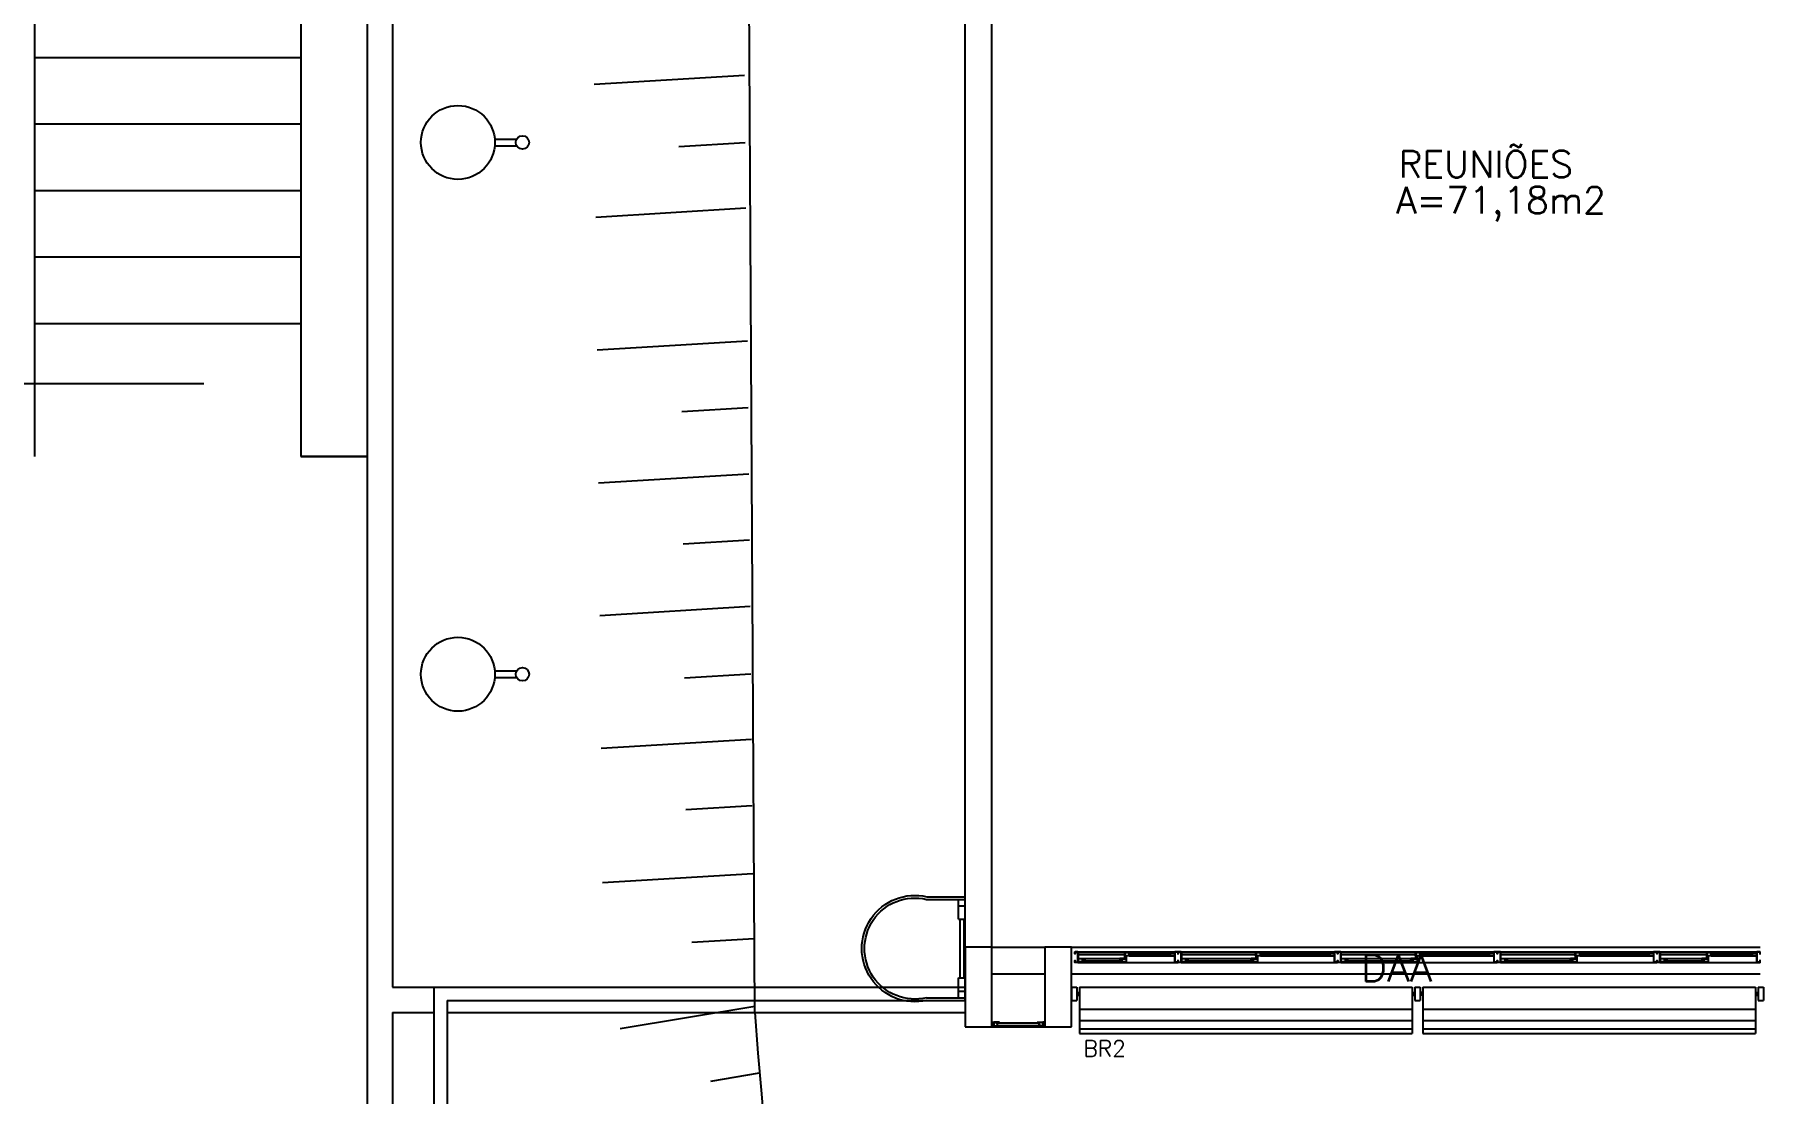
# Model space of a CAD drawing. Header units: millimetres. Extents: x 2128 to 2646, y 1972 to 2207.
# Drawn here: x 2445.24 to 2458.24, y 2053.22 to 2061.18 of the extents above; entities that cross this region are included whole.
import ezdxf

# ---------------------------------------------------------------- set-up
doc = ezdxf.new("R2010")
doc.units = ezdxf.units.MM
for name, color, linetype in [('ar-alambrado', 2, 'Continuous'), ('AR-ALV', 2, 'Continuous'), ('AR-BRISES', 1, 'Continuous'), ('AR-ESQ', 1, 'Continuous'), ('AR-ESTC', 3, 'Continuous'), ('AR-ESTMA-V2', 42, 'Continuous'), ('ar-guarda corpo', 2, 'Continuous'), ('AR-ILUMINAÇÃO-JARDIM', 1, 'Continuous'), ('ar-mureta', 2, 'Continuous'), ('AR-PEITORIL', 1, 'Continuous'), ('AR-PIS', 1, 'Continuous'), ('ar-talude', 1, 'Continuous'), ('AR-TXTCONG', 2, 'Continuous'), ('BR-LINHAS', 1, 'Continuous'), ('BR-MONTANTE', 242, 'Continuous'), ('BR-PAINEL', 1, 'Continuous'), ('BR-SUPORTE', 1, 'Continuous'), ('BR-TEXTO', 2, 'Continuous'), ('DT-ESQ-BAGUETE-C', 1, 'Continuous'), ('DT-ESQ-BAGUETE-V', 1, 'Continuous'), ('DT-ESQ-CHAPA DOBRADA-V', 1, 'Continuous'), ('DT-ESQ-PERFIL CADEIRA-C', 2, 'Continuous'), ('DT-ESQ-PERFIL CADEIRA-V', 2, 'Continuous'), ('DT-ESQ-PERFIL U SIMPLES-C', 2, 'Continuous'), ('DT-ESQ-PERFIL U-C', 2, 'Continuous'), ('DT-ESQ-PERFIL U-V', 1, 'Continuous'), ('DT-ESQ-VENEZIANA-C', 1, 'Continuous'), ('DT-ESQ-VENEZIANA-V', 1, 'Continuous'), ('DT-ESQ-VIDRO-C', 2, 'Continuous'), ('DT-TXTMOD', 1, 'Continuous'), ('EQUIPAMENTO', 2, 'Continuous'), ('maçaneta', 1, 'Continuous'), ('TEXTO', 2, 'Continuous'), ('Área', 2, 'Continuous')]:
    doc.layers.add(name, color=color, linetype=linetype)
doc.styles.add('S10', font='simplex.shx', dxfattribs={"height": 0.1})
doc.styles.add('S12', font='simplex.shx', dxfattribs={"width": 1.1, "height": 0.12})
doc.styles.add('S16', font='simplex.shx', dxfattribs={"width": 1.1, "height": 0.16})
doc.styles.add('UNB-100', font='simplex.shx', dxfattribs={"height": 0.2})

# ---------------------------------------------------------------- blocks, each defined once
blk = doc.blocks.new('Poste Jardim')
at = {"layer": 'AR-ILUMINAÇÃO-JARDIM'}
for p, q in [((-0.025, 0.109), (-0.025, 0.274)), ((0.025, 0.109), (0.025, 0.274))]:
    blk.add_line(p, q, dxfattribs=at)
for centre, radius in [((0, 0.318), 0.05), ((0, 0.318), 0.05), ((0, -0.167), 0.278)]:
    blk.add_circle(centre, radius, dxfattribs=at)
blk = doc.blocks.new('EF65-P')
at = {"layer": 'DT-ESQ-BAGUETE-C', "ltscale": 0.1}
for points in [[(0.073, -0.1), (0.06, -0.1), (0.06, -0.099), (0.073, -0.099, 0.414214), (0.073, -0.098), (0.073, -0.087, 0.414214), (0.073, -0.087), (0.06, -0.087), (0.06, -0.085), (0.073, -0.085, -0.414214), (0.075, -0.087), (0.075, -0.099, -0.414214)], [(0.339, -0.1), (0.352, -0.1), (0.352, -0.099), (0.339, -0.099, -0.414214), (0.339, -0.098), (0.339, -0.087, -0.414214), (0.339, -0.087), (0.352, -0.087), (0.352, -0.085), (0.339, -0.085, 0.414214), (0.337, -0.087), (0.337, -0.099, 0.414214)], [(0.422, -0.055), (0.409, -0.055), (0.409, -0.053), (0.422, -0.053, 0.414214), (0.422, -0.053), (0.422, -0.042, 0.414214), (0.422, -0.042), (0.409, -0.042), (0.409, -0.04), (0.422, -0.04, -0.414214), (0.424, -0.042), (0.424, -0.053, -0.414214)], [(0.702, -0.055), (0.715, -0.055), (0.715, -0.053), (0.702, -0.053, -0.414214), (0.702, -0.053), (0.702, -0.042, -0.414214), (0.702, -0.042), (0.715, -0.042), (0.715, -0.04), (0.702, -0.04, 0.414214), (0.7, -0.042), (0.7, -0.053, 0.414214)], [(0.848, -0.1), (0.835, -0.1), (0.835, -0.099), (0.848, -0.099, 0.414214), (0.848, -0.098), (0.848, -0.087, 0.414214), (0.848, -0.087), (0.835, -0.087), (0.835, -0.085), (0.848, -0.085, -0.414214), (0.85, -0.087), (0.85, -0.099, -0.414214)], [(1.326, -0.1), (1.34, -0.1), (1.34, -0.099), (1.327, -0.099, -0.414214), (1.326, -0.098), (1.326, -0.087, -0.414214), (1.327, -0.087), (1.34, -0.087), (1.34, -0.085), (1.326, -0.085, 0.414214), (1.325, -0.087), (1.325, -0.099, 0.414214)], [(1.41, -0.055), (1.396, -0.055), (1.396, -0.053), (1.409, -0.053, 0.414214), (1.41, -0.053), (1.41, -0.042, 0.414214), (1.409, -0.042), (1.396, -0.042), (1.396, -0.04), (1.41, -0.04, -0.414214), (1.411, -0.042), (1.411, -0.053, -0.414214)], [(1.901, -0.055), (1.915, -0.055), (1.915, -0.053), (1.902, -0.053, -0.414214), (1.901, -0.053), (1.901, -0.042, -0.414214), (1.902, -0.042), (1.915, -0.042), (1.915, -0.04), (1.901, -0.04, 0.414214), (1.9, -0.042), (1.9, -0.053, 0.414214)], [(2.048, -0.1), (2.035, -0.1), (2.035, -0.099), (2.048, -0.099, 0.414214), (2.048, -0.098), (2.048, -0.087, 0.414214), (2.048, -0.087), (2.035, -0.087), (2.035, -0.085), (2.048, -0.085, -0.414214), (2.05, -0.087), (2.05, -0.099, -0.414214)], [(2.526, -0.1), (2.54, -0.1), (2.54, -0.099), (2.527, -0.099, -0.414214), (2.526, -0.098), (2.526, -0.087, -0.414214), (2.527, -0.087), (2.54, -0.087), (2.54, -0.085), (2.526, -0.085, 0.414214), (2.525, -0.087), (2.525, -0.099, 0.414214)], [(2.61, -0.055), (2.596, -0.055), (2.596, -0.053), (2.609, -0.053, 0.414214), (2.61, -0.053), (2.61, -0.042, 0.414214), (2.609, -0.042), (2.596, -0.042), (2.596, -0.04), (2.61, -0.04, -0.414214), (2.611, -0.042), (2.611, -0.053, -0.414214)], [(3.101, -0.055), (3.115, -0.055), (3.115, -0.053), (3.102, -0.053, -0.414214), (3.101, -0.053), (3.101, -0.042, -0.414214), (3.102, -0.042), (3.115, -0.042), (3.115, -0.04), (3.101, -0.04, 0.414214), (3.1, -0.042), (3.1, -0.053, 0.414214)], [(3.248, -0.1), (3.235, -0.1), (3.235, -0.099), (3.248, -0.099, 0.414214), (3.248, -0.098), (3.248, -0.087, 0.414214), (3.248, -0.087), (3.235, -0.087), (3.235, -0.085), (3.248, -0.085, -0.414214), (3.25, -0.087), (3.25, -0.099, -0.414214)], [(3.726, -0.1), (3.74, -0.1), (3.74, -0.099), (3.727, -0.099, -0.414214), (3.726, -0.098), (3.726, -0.087, -0.414214), (3.727, -0.087), (3.74, -0.087), (3.74, -0.085), (3.726, -0.085, 0.414214), (3.725, -0.087), (3.725, -0.099, 0.414214)], [(3.81, -0.055), (3.796, -0.055), (3.796, -0.053), (3.809, -0.053, 0.414214), (3.81, -0.053), (3.81, -0.042, 0.414214), (3.809, -0.042), (3.796, -0.042), (3.796, -0.04), (3.81, -0.04, -0.414214), (3.811, -0.042), (3.811, -0.053, -0.414214)], [(4.301, -0.055), (4.315, -0.055), (4.315, -0.053), (4.302, -0.053, -0.414214), (4.301, -0.053), (4.301, -0.042, -0.414214), (4.302, -0.042), (4.315, -0.042), (4.315, -0.04), (4.301, -0.04, 0.414214), (4.3, -0.042), (4.3, -0.053, 0.414214)], [(4.448, -0.1), (4.435, -0.1), (4.435, -0.099), (4.448, -0.099, 0.414214), (4.448, -0.098), (4.448, -0.087, 0.414214), (4.448, -0.087), (4.435, -0.087), (4.435, -0.085), (4.448, -0.085, -0.414214), (4.45, -0.087), (4.45, -0.099, -0.414214)], [(4.714, -0.1), (4.727, -0.1), (4.727, -0.099), (4.714, -0.099, -0.414214), (4.714, -0.098), (4.714, -0.087, -0.414214), (4.714, -0.087), (4.727, -0.087), (4.727, -0.085), (4.714, -0.085, 0.414214), (4.712, -0.087), (4.712, -0.099, 0.414214)], [(4.797, -0.055), (4.784, -0.055), (4.784, -0.053), (4.797, -0.053, 0.414214), (4.797, -0.053), (4.797, -0.042, 0.414214), (4.797, -0.042), (4.784, -0.042), (4.784, -0.04), (4.797, -0.04, -0.414214), (4.799, -0.042), (4.799, -0.053, -0.414214)], [(5.076, -0.055), (5.09, -0.055), (5.09, -0.053), (5.077, -0.053, -0.414214), (5.076, -0.053), (5.076, -0.042, -0.414214), (5.077, -0.042), (5.09, -0.042), (5.09, -0.04), (5.076, -0.04, 0.414214), (5.075, -0.042), (5.075, -0.053, 0.414214)]]:
    blk.add_lwpolyline(points, format="xyb", close=True, dxfattribs=at)
at = {"layer": 'DT-ESQ-BAGUETE-V', "ltscale": 0.1}
for p, q in [((0.073, -0.085), (0.339, -0.085)), ((0.422, -0.04), (0.702, -0.04)), ((0.848, -0.085), (1.326, -0.085)), ((1.41, -0.04), (1.901, -0.04)), ((2.048, -0.085), (2.526, -0.085)), ((2.61, -0.04), (3.101, -0.04)), ((3.248, -0.085), (3.726, -0.085)), ((3.81, -0.04), (4.301, -0.04)), ((4.448, -0.085), (4.714, -0.085)), ((4.797, -0.04), (5.076, -0.04))]:
    blk.add_line(p, q, dxfattribs=at)
at = {"layer": 'DT-ESQ-CHAPA DOBRADA-V', "ltscale": 0.1}
for p, q in [((0.025, -0.052), (0.374, -0.052)), ((0.025, -0.055), (0.374, -0.055)), ((0.8, -0.052), (1.361, -0.052)), ((0.8, -0.055), (1.361, -0.055)), ((2, -0.052), (2.561, -0.052)), ((2, -0.055), (2.561, -0.055)), ((3.2, -0.052), (3.761, -0.052)), ((3.2, -0.055), (3.761, -0.055)), ((4.4, -0.052), (4.749, -0.052)), ((4.4, -0.055), (4.749, -0.055))]:
    blk.add_line(p, q, dxfattribs=at)
at = {"layer": 'DT-ESQ-PERFIL CADEIRA-C', "ltscale": 0.1}
for p, q in [((0.025, -0.109), (0.073, -0.109)), ((0.385, -0.109), (0.339, -0.109)), ((0.376, -0.063), (0.422, -0.063)), ((0.75, -0.063), (0.702, -0.063)), ((0.8, -0.109), (0.848, -0.109)), ((1.373, -0.109), (1.326, -0.109)), ((1.363, -0.063), (1.41, -0.063)), ((1.95, -0.063), (1.901, -0.063)), ((2, -0.109), (2.048, -0.109)), ((2.573, -0.109), (2.526, -0.109)), ((2.563, -0.063), (2.61, -0.063)), ((3.15, -0.063), (3.101, -0.063)), ((3.2, -0.109), (3.248, -0.109)), ((3.773, -0.109), (3.726, -0.109)), ((3.763, -0.063), (3.81, -0.063)), ((4.35, -0.063), (4.301, -0.063)), ((4.4, -0.109), (4.448, -0.109)), ((4.76, -0.109), (4.714, -0.109)), ((4.751, -0.063), (4.797, -0.063)), ((5.125, -0.063), (5.076, -0.063))]:
    blk.add_line(p, q, dxfattribs=at)
for points in [[(0.073, -0.11), (0.025, -0.11), (0.025, -0.109), (0.06, -0.109, -0.198912), (0.059, -0.108, -0.198913), (0.058, -0.107), (0.058, -0.087, 0.414214), (0.058, -0.087), (0.025, -0.087), (0.025, -0.085), (0.058, -0.085, -0.414214), (0.06, -0.087), (0.06, -0.099), (0.06, -0.1), (0.06, -0.107), (0.073, -0.107, -1)], [(0.339, -0.107, 1), (0.339, -0.11), (0.385, -0.11, 0.414214), (0.387, -0.108), (0.387, -0.087, 0.414214), (0.385, -0.085), (0.354, -0.085, 0.414214), (0.352, -0.087), (0.352, -0.107)], [(0.352, -0.109, 0.198913), (0.354, -0.108, 0.198913), (0.354, -0.107), (0.354, -0.087, -0.414214), (0.354, -0.087), (0.385, -0.087, -0.414214), (0.386, -0.087), (0.386, -0.108, -0.414214), (0.385, -0.109)], [(0.422, -0.062, -1), (0.422, -0.065), (0.376, -0.065, -0.414214), (0.374, -0.063), (0.374, -0.042, -0.414214), (0.376, -0.04), (0.407, -0.04, -0.414214), (0.409, -0.042), (0.409, -0.062)], [(0.409, -0.063, -0.198913), (0.408, -0.063, -0.198913), (0.407, -0.062), (0.407, -0.042, 0.414214), (0.407, -0.042), (0.376, -0.042, 0.414214), (0.375, -0.042), (0.375, -0.063, 0.414214), (0.376, -0.063)], [(0.702, -0.065), (0.75, -0.065), (0.75, -0.063), (0.715, -0.063, 0.198912), (0.716, -0.063, 0.198913), (0.716, -0.062), (0.716, -0.042, -0.414214), (0.717, -0.042), (0.75, -0.042), (0.75, -0.04), (0.716, -0.04, 0.414214), (0.715, -0.042), (0.715, -0.053), (0.715, -0.055), (0.715, -0.062), (0.702, -0.062, 1)], [(0.848, -0.11), (0.8, -0.11), (0.8, -0.109), (0.835, -0.109, -0.198912), (0.834, -0.108, -0.198913), (0.833, -0.107), (0.833, -0.087, 0.414214), (0.833, -0.087), (0.8, -0.087), (0.8, -0.085), (0.833, -0.085, -0.414214), (0.835, -0.087), (0.835, -0.099), (0.835, -0.1), (0.835, -0.107), (0.848, -0.107, -1)], [(1.326, -0.107, 1), (1.326, -0.11), (1.373, -0.11, 0.414214), (1.375, -0.108), (1.375, -0.087, 0.414214), (1.373, -0.085), (1.341, -0.085, 0.414214), (1.34, -0.087), (1.34, -0.107)], [(1.34, -0.109, 0.198913), (1.341, -0.108, 0.198913), (1.341, -0.107), (1.341, -0.087, -0.414214), (1.342, -0.087), (1.373, -0.087, -0.414214), (1.373, -0.087), (1.373, -0.108, -0.414214), (1.373, -0.109)], [(1.41, -0.062, -1), (1.41, -0.065), (1.363, -0.065, -0.414214), (1.361, -0.063), (1.361, -0.042, -0.414214), (1.363, -0.04), (1.395, -0.04, -0.414214), (1.396, -0.042), (1.396, -0.062)], [(1.396, -0.063, -0.198913), (1.395, -0.063, -0.198913), (1.395, -0.062), (1.395, -0.042, 0.414214), (1.394, -0.042), (1.363, -0.042, 0.414214), (1.363, -0.042), (1.363, -0.063, 0.414214), (1.363, -0.063)], [(1.901, -0.065), (1.95, -0.065), (1.95, -0.063), (1.915, -0.063, 0.198912), (1.916, -0.063, 0.198913), (1.916, -0.062), (1.916, -0.042, -0.414214), (1.917, -0.042), (1.95, -0.042), (1.95, -0.04), (1.916, -0.04, 0.414214), (1.915, -0.042), (1.915, -0.053), (1.915, -0.055), (1.915, -0.062), (1.901, -0.062, 1)], [(2.048, -0.11), (2, -0.11), (2, -0.109), (2.035, -0.109, -0.198912), (2.034, -0.108, -0.198913), (2.033, -0.107), (2.033, -0.087, 0.414214), (2.033, -0.087), (2, -0.087), (2, -0.085), (2.033, -0.085, -0.414214), (2.035, -0.087), (2.035, -0.099), (2.035, -0.1), (2.035, -0.107), (2.048, -0.107, -1)], [(2.526, -0.107, 1), (2.526, -0.11), (2.573, -0.11, 0.414214), (2.575, -0.108), (2.575, -0.087, 0.414214), (2.573, -0.085), (2.541, -0.085, 0.414214), (2.54, -0.087), (2.54, -0.107)], [(2.54, -0.109, 0.198913), (2.541, -0.108, 0.198913), (2.541, -0.107), (2.541, -0.087, -0.414214), (2.542, -0.087), (2.573, -0.087, -0.414214), (2.573, -0.087), (2.573, -0.108, -0.414214), (2.573, -0.109)], [(2.61, -0.062, -1), (2.61, -0.065), (2.563, -0.065, -0.414214), (2.561, -0.063), (2.561, -0.042, -0.414214), (2.563, -0.04), (2.595, -0.04, -0.414214), (2.596, -0.042), (2.596, -0.062)], [(2.596, -0.063, -0.198913), (2.595, -0.063, -0.198913), (2.595, -0.062), (2.595, -0.042, 0.414214), (2.594, -0.042), (2.563, -0.042, 0.414214), (2.563, -0.042), (2.563, -0.063, 0.414214), (2.563, -0.063)], [(3.101, -0.065), (3.15, -0.065), (3.15, -0.063), (3.115, -0.063, 0.198912), (3.116, -0.063, 0.198913), (3.116, -0.062), (3.116, -0.042, -0.414214), (3.117, -0.042), (3.15, -0.042), (3.15, -0.04), (3.116, -0.04, 0.414214), (3.115, -0.042), (3.115, -0.053), (3.115, -0.055), (3.115, -0.062), (3.101, -0.062, 1)], [(3.248, -0.11), (3.2, -0.11), (3.2, -0.109), (3.235, -0.109, -0.198912), (3.234, -0.108, -0.198913), (3.233, -0.107), (3.233, -0.087, 0.414214), (3.233, -0.087), (3.2, -0.087), (3.2, -0.085), (3.233, -0.085, -0.414214), (3.235, -0.087), (3.235, -0.099), (3.235, -0.1), (3.235, -0.107), (3.248, -0.107, -1)], [(3.726, -0.107, 1), (3.726, -0.11), (3.773, -0.11, 0.414214), (3.775, -0.108), (3.775, -0.087, 0.414214), (3.773, -0.085), (3.741, -0.085, 0.414214), (3.74, -0.087), (3.74, -0.107)], [(3.74, -0.109, 0.198913), (3.741, -0.108, 0.198913), (3.741, -0.107), (3.741, -0.087, -0.414214), (3.742, -0.087), (3.773, -0.087, -0.414214), (3.773, -0.087), (3.773, -0.108, -0.414214), (3.773, -0.109)], [(3.81, -0.062, -1), (3.81, -0.065), (3.763, -0.065, -0.414214), (3.761, -0.063), (3.761, -0.042, -0.414214), (3.763, -0.04), (3.795, -0.04, -0.414214), (3.796, -0.042), (3.796, -0.062)], [(3.796, -0.063, -0.198913), (3.795, -0.063, -0.198913), (3.795, -0.062), (3.795, -0.042, 0.414214), (3.794, -0.042), (3.763, -0.042, 0.414214), (3.763, -0.042), (3.763, -0.063, 0.414214), (3.763, -0.063)], [(4.301, -0.065), (4.35, -0.065), (4.35, -0.063), (4.315, -0.063, 0.198912), (4.316, -0.063, 0.198913), (4.316, -0.062), (4.316, -0.042, -0.414214), (4.317, -0.042), (4.35, -0.042), (4.35, -0.04), (4.316, -0.04, 0.414214), (4.315, -0.042), (4.315, -0.053), (4.315, -0.055), (4.315, -0.062), (4.301, -0.062, 1)], [(4.448, -0.11), (4.4, -0.11), (4.4, -0.109), (4.435, -0.109, -0.198912), (4.434, -0.108, -0.198913), (4.433, -0.107), (4.433, -0.087, 0.414214), (4.433, -0.087), (4.4, -0.087), (4.4, -0.085), (4.433, -0.085, -0.414214), (4.435, -0.087), (4.435, -0.099), (4.435, -0.1), (4.435, -0.107), (4.448, -0.107, -1)], [(4.714, -0.107, 1), (4.714, -0.11), (4.76, -0.11, 0.414214), (4.762, -0.108), (4.762, -0.087, 0.414214), (4.76, -0.085), (4.729, -0.085, 0.414214), (4.727, -0.087), (4.727, -0.107)], [(4.727, -0.109, 0.198913), (4.729, -0.108, 0.198913), (4.729, -0.107), (4.729, -0.087, -0.414214), (4.729, -0.087), (4.76, -0.087, -0.414214), (4.761, -0.087), (4.761, -0.108, -0.414214), (4.76, -0.109)], [(4.797, -0.062, -1), (4.797, -0.065), (4.751, -0.065, -0.414214), (4.749, -0.063), (4.749, -0.042, -0.414214), (4.751, -0.04), (4.782, -0.04, -0.414214), (4.784, -0.042), (4.784, -0.062)], [(4.784, -0.063, -0.198913), (4.783, -0.063, -0.198913), (4.782, -0.062), (4.782, -0.042, 0.414214), (4.782, -0.042), (4.751, -0.042, 0.414214), (4.75, -0.042), (4.75, -0.063, 0.414214), (4.751, -0.063)], [(5.076, -0.065), (5.125, -0.065), (5.125, -0.063), (5.09, -0.063, 0.198912), (5.091, -0.063, 0.198913), (5.091, -0.062), (5.091, -0.042, -0.414214), (5.092, -0.042), (5.125, -0.042), (5.125, -0.04), (5.091, -0.04, 0.414214), (5.09, -0.042), (5.09, -0.053), (5.09, -0.055), (5.09, -0.062), (5.076, -0.062, 1)]]:
    blk.add_lwpolyline(points, format="xyb", close=True, dxfattribs=at)
at = {"layer": 'DT-ESQ-PERFIL CADEIRA-V', "ltscale": 0.1}
for p, q in [((0.073, -0.11), (0.339, -0.11)), ((0.407, -0.065), (0.702, -0.065)), ((0.848, -0.11), (1.326, -0.11)), ((1.395, -0.065), (1.901, -0.065)), ((2.048, -0.11), (2.526, -0.11)), ((2.595, -0.065), (3.101, -0.065)), ((3.248, -0.11), (3.726, -0.11)), ((3.795, -0.065), (4.301, -0.065)), ((4.448, -0.11), (4.714, -0.11)), ((4.782, -0.065), (5.076, -0.065))]:
    blk.add_line(p, q, dxfattribs=at)
at = {"layer": 'DT-ESQ-PERFIL U SIMPLES-C', "ltscale": 0.1}
for points in [[(0.376, -0.077), (0.384, -0.077), (0.384, -0.075), (0.376, -0.075, -0.414214), (0.375, -0.075), (0.375, -0.067, -0.414214), (0.376, -0.066), (0.384, -0.066), (0.384, -0.065), (0.376, -0.065, 0.414214), (0.374, -0.067), (0.374, -0.075, 0.414214)], [(0.385, -0.073), (0.377, -0.073), (0.377, -0.075), (0.385, -0.075, -0.414214), (0.386, -0.075), (0.386, -0.083, -0.414214), (0.385, -0.083), (0.377, -0.083), (0.377, -0.085), (0.385, -0.085, 0.414214), (0.387, -0.083), (0.387, -0.075, 0.414214)], [(1.363, -0.077), (1.371, -0.077), (1.371, -0.075), (1.363, -0.075, -0.414214), (1.363, -0.075), (1.363, -0.067, -0.414214), (1.363, -0.066), (1.371, -0.066), (1.371, -0.065), (1.363, -0.065, 0.414214), (1.361, -0.067), (1.361, -0.075, 0.414214)], [(1.373, -0.073), (1.365, -0.073), (1.365, -0.075), (1.373, -0.075, -0.414214), (1.373, -0.075), (1.373, -0.083, -0.414214), (1.373, -0.083), (1.365, -0.083), (1.365, -0.085), (1.373, -0.085, 0.414214), (1.375, -0.083), (1.375, -0.075, 0.414214)], [(2.563, -0.077), (2.571, -0.077), (2.571, -0.075), (2.563, -0.075, -0.414214), (2.563, -0.075), (2.563, -0.067, -0.414214), (2.563, -0.066), (2.571, -0.066), (2.571, -0.065), (2.563, -0.065, 0.414214), (2.561, -0.067), (2.561, -0.075, 0.414214)], [(2.573, -0.073), (2.565, -0.073), (2.565, -0.075), (2.573, -0.075, -0.414214), (2.573, -0.075), (2.573, -0.083, -0.414214), (2.573, -0.083), (2.565, -0.083), (2.565, -0.085), (2.573, -0.085, 0.414214), (2.575, -0.083), (2.575, -0.075, 0.414214)], [(3.763, -0.077), (3.771, -0.077), (3.771, -0.075), (3.763, -0.075, -0.414214), (3.763, -0.075), (3.763, -0.067, -0.414214), (3.763, -0.066), (3.771, -0.066), (3.771, -0.065), (3.763, -0.065, 0.414214), (3.761, -0.067), (3.761, -0.075, 0.414214)], [(3.773, -0.073), (3.765, -0.073), (3.765, -0.075), (3.773, -0.075, -0.414214), (3.773, -0.075), (3.773, -0.083, -0.414214), (3.773, -0.083), (3.765, -0.083), (3.765, -0.085), (3.773, -0.085, 0.414214), (3.775, -0.083), (3.775, -0.075, 0.414214)], [(4.751, -0.077), (4.759, -0.077), (4.759, -0.075), (4.751, -0.075, -0.414214), (4.75, -0.075), (4.75, -0.067, -0.414214), (4.751, -0.066), (4.759, -0.066), (4.759, -0.065), (4.751, -0.065, 0.414214), (4.749, -0.067), (4.749, -0.075, 0.414214)], [(4.76, -0.073), (4.752, -0.073), (4.752, -0.075), (4.76, -0.075, -0.414214), (4.761, -0.075), (4.761, -0.083, -0.414214), (4.76, -0.083), (4.752, -0.083), (4.752, -0.085), (4.76, -0.085, 0.414214), (4.762, -0.083), (4.762, -0.075, 0.414214)]]:
    blk.add_lwpolyline(points, format="xyb", close=True, dxfattribs=at)
at = {"layer": 'DT-ESQ-PERFIL U-C', "ltscale": 0.1}
for points in [[(0, -0.036, -0.414214), (0.001, -0.035), (0.023, -0.035, -0.414214), (0.025, -0.036), (0.025, -0.113, -0.414214), (0.023, -0.115), (0.001, -0.115, -0.414214), (0, -0.113), (0, -0.1), (0.001, -0.1), (0.001, -0.113, 0.414214), (0.002, -0.113), (0.023, -0.113, 0.414214), (0.023, -0.113), (0.023, -0.037, 0.414214), (0.023, -0.036), (0.002, -0.036, 0.414214), (0.001, -0.037), (0.001, -0.05), (0, -0.05)], [(0.775, -0.036, 0.414214), (0.773, -0.035), (0.751, -0.035, 0.414214), (0.75, -0.036), (0.75, -0.113, 0.414214), (0.751, -0.115), (0.773, -0.115, 0.414214), (0.775, -0.113), (0.775, -0.1), (0.773, -0.1), (0.773, -0.113, -0.414214), (0.773, -0.113), (0.752, -0.113, -0.414214), (0.751, -0.113), (0.751, -0.037, -0.414214), (0.752, -0.036), (0.773, -0.036, -0.414214), (0.773, -0.037), (0.773, -0.05), (0.775, -0.05)], [(0.775, -0.036, -0.414214), (0.776, -0.035), (0.798, -0.035, -0.414214), (0.8, -0.036), (0.8, -0.113, -0.414214), (0.798, -0.115), (0.776, -0.115, -0.414214), (0.775, -0.113), (0.775, -0.1), (0.776, -0.1), (0.776, -0.113, 0.414214), (0.777, -0.113), (0.798, -0.113, 0.414214), (0.798, -0.113), (0.798, -0.037, 0.414214), (0.798, -0.036), (0.777, -0.036, 0.414214), (0.776, -0.037), (0.776, -0.05), (0.775, -0.05)], [(1.975, -0.036, 0.414214), (1.973, -0.035), (1.951, -0.035, 0.414214), (1.95, -0.036), (1.95, -0.113, 0.414214), (1.951, -0.115), (1.973, -0.115, 0.414214), (1.975, -0.113), (1.975, -0.1), (1.973, -0.1), (1.973, -0.113, -0.414214), (1.973, -0.113), (1.952, -0.113, -0.414214), (1.951, -0.113), (1.951, -0.037, -0.414214), (1.952, -0.036), (1.973, -0.036, -0.414214), (1.973, -0.037), (1.973, -0.05), (1.975, -0.05)], [(1.975, -0.036, -0.414214), (1.976, -0.035), (1.998, -0.035, -0.414214), (2, -0.036), (2, -0.113, -0.414214), (1.998, -0.115), (1.976, -0.115, -0.414214), (1.975, -0.113), (1.975, -0.1), (1.976, -0.1), (1.976, -0.113, 0.414214), (1.977, -0.113), (1.998, -0.113, 0.414214), (1.998, -0.113), (1.998, -0.037, 0.414214), (1.998, -0.036), (1.977, -0.036, 0.414214), (1.976, -0.037), (1.976, -0.05), (1.975, -0.05)], [(3.175, -0.036, 0.414214), (3.173, -0.035), (3.151, -0.035, 0.414214), (3.15, -0.036), (3.15, -0.113, 0.414214), (3.151, -0.115), (3.173, -0.115, 0.414214), (3.175, -0.113), (3.175, -0.1), (3.173, -0.1), (3.173, -0.113, -0.414214), (3.173, -0.113), (3.152, -0.113, -0.414214), (3.151, -0.113), (3.151, -0.037, -0.414214), (3.152, -0.036), (3.173, -0.036, -0.414214), (3.173, -0.037), (3.173, -0.05), (3.175, -0.05)], [(3.175, -0.036, -0.414214), (3.176, -0.035), (3.198, -0.035, -0.414214), (3.2, -0.036), (3.2, -0.113, -0.414214), (3.198, -0.115), (3.176, -0.115, -0.414214), (3.175, -0.113), (3.175, -0.1), (3.176, -0.1), (3.176, -0.113, 0.414214), (3.177, -0.113), (3.198, -0.113, 0.414214), (3.198, -0.113), (3.198, -0.037, 0.414214), (3.198, -0.036), (3.177, -0.036, 0.414214), (3.176, -0.037), (3.176, -0.05), (3.175, -0.05)], [(4.375, -0.036, 0.414214), (4.373, -0.035), (4.351, -0.035, 0.414214), (4.35, -0.036), (4.35, -0.113, 0.414214), (4.351, -0.115), (4.373, -0.115, 0.414214), (4.375, -0.113), (4.375, -0.1), (4.373, -0.1), (4.373, -0.113, -0.414214), (4.373, -0.113), (4.352, -0.113, -0.414214), (4.351, -0.113), (4.351, -0.037, -0.414214), (4.352, -0.036), (4.373, -0.036, -0.414214), (4.373, -0.037), (4.373, -0.05), (4.375, -0.05)], [(4.375, -0.036, -0.414214), (4.376, -0.035), (4.398, -0.035, -0.414214), (4.4, -0.036), (4.4, -0.113, -0.414214), (4.398, -0.115), (4.376, -0.115, -0.414214), (4.375, -0.113), (4.375, -0.1), (4.376, -0.1), (4.376, -0.113, 0.414214), (4.377, -0.113), (4.398, -0.113, 0.414214), (4.398, -0.113), (4.398, -0.037, 0.414214), (4.398, -0.036), (4.377, -0.036, 0.414214), (4.376, -0.037), (4.376, -0.05), (4.375, -0.05)], [(5.15, -0.036, 0.414214), (5.148, -0.035), (5.126, -0.035, 0.414214), (5.125, -0.036), (5.125, -0.113, 0.414214), (5.126, -0.115), (5.148, -0.115, 0.414214), (5.15, -0.113), (5.15, -0.1), (5.148, -0.1), (5.148, -0.113, -0.414214), (5.148, -0.113), (5.127, -0.113, -0.414214), (5.126, -0.113), (5.126, -0.037, -0.414214), (5.127, -0.036), (5.148, -0.036, -0.414214), (5.148, -0.037), (5.148, -0.05), (5.15, -0.05)]]:
    blk.add_lwpolyline(points, format="xyb", close=True, dxfattribs=at)
at = {"layer": 'DT-ESQ-PERFIL U-V', "ltscale": 0.1}
for p, q in [((0.023, -0.035), (0.751, -0.035)), ((0.023, -0.115), (0.751, -0.115)), ((0.798, -0.035), (1.951, -0.035)), ((0.798, -0.115), (1.951, -0.115)), ((1.998, -0.035), (3.151, -0.035)), ((1.998, -0.115), (3.151, -0.115)), ((3.198, -0.035), (4.351, -0.035)), ((3.198, -0.115), (4.351, -0.115)), ((4.398, -0.035), (5.126, -0.035)), ((4.398, -0.115), (5.126, -0.115))]:
    blk.add_line(p, q, dxfattribs=at)
at = {"layer": 'DT-ESQ-VIDRO-C', "ltscale": 0.1}
for points in [[(0.063, -0.105), (0.063, -0.102), (0.349, -0.102), (0.349, -0.105)], [(0.712, -0.06), (0.712, -0.057), (0.411, -0.057), (0.411, -0.06)], [(0.838, -0.105), (0.838, -0.102), (1.337, -0.102), (1.337, -0.105)], [(1.912, -0.06), (1.912, -0.057), (1.399, -0.057), (1.399, -0.06)], [(2.038, -0.105), (2.038, -0.102), (2.537, -0.102), (2.537, -0.105)], [(3.112, -0.06), (3.112, -0.057), (2.599, -0.057), (2.599, -0.06)], [(3.238, -0.105), (3.238, -0.102), (3.737, -0.102), (3.737, -0.105)], [(4.312, -0.06), (4.312, -0.057), (3.799, -0.057), (3.799, -0.06)], [(4.438, -0.105), (4.438, -0.102), (4.724, -0.102), (4.724, -0.105)], [(5.087, -0.06), (5.087, -0.057), (4.786, -0.057), (4.786, -0.06)]]:
    blk.add_lwpolyline(points, close=True, dxfattribs=at)
at = {"layer": 'DT-TXTMOD', "ltscale": 0.1, "style": 'S10', "flags": 3}
for tag, p in [('M01A', (0.025, -0.255)), ('M02A', (0.425, -0.255)), ('M03A', (0.827, -0.255)), ('M04A', (1.229, -0.255)), ('M05A', (1.631, -0.255)), ('M06A', (2.032, -0.255)), ('M07A', (2.434, -0.255)), ('M08A', (2.836, -0.255)), ('M09A', (3.238, -0.255)), ('M10A', (3.639, -0.255)), ('M11A', (4.041, -0.255)), ('M12A', (4.443, -0.255)), ('M13A', (4.845, -0.255)), ('M14A', (5.246, -0.255)), ('M15A', (5.648, -0.255)), ('M16A', (6.05, -0.255))]:
    blk.add_attdef(tag, p, '', height=0.1, dxfattribs=at)
blk = doc.blocks.new('EF01A-P')
at = {"layer": 'DT-ESQ-BAGUETE-C', "ltscale": 0.1}
for points in [[(0.002, 0.035), (0.015, 0.035), (0.015, 0.033), (0.002, 0.033), (0.002, 0.005), (0.015, 0.005), (0.015, 0.004), (0.002, 0.004, -0.414214), (0, 0.005), (0, 0.033, -0.414214)], [(0.398, 0.035), (0.385, 0.035), (0.385, 0.033), (0.398, 0.033), (0.398, 0.005), (0.385, 0.005), (0.385, 0.004), (0.398, 0.004, 0.414214), (0.4, 0.005), (0.4, 0.033, 0.414214)]]:
    blk.add_lwpolyline(points, format="xyb", close=True, dxfattribs=at)
at = {"layer": 'DT-ESQ-PERFIL CADEIRA-C', "ltscale": 0.1}
for points in [[(0.01, 0.002), (0.01, 0.003), (0.002, 0.003, 1), (0.002, 0), (0.015, 0, 0.414214), (0.016, 0.002), (0.016, 0.033), (0.043, 0.033)], [(0.043, 0.006), (0.018, 0.006), (0.018, 0.016), (0.016, 0.016), (0.016, 0.006, 0.414214), (0.018, 0.005), (0.043, 0.005), (0.056, 0.005, 1), (0.056, 0.008), (0.043, 0.008), (0.043, 0.02), (0.043, 0.032), (0.056, 0.032, 1), (0.056, 0.035), (0.043, 0.035), (0.016, 0.035, 0.414214), (0.015, 0.033), (0.015, 0.002), (0.002, 0.002)], [(0.041, 0.02), (0.041, 0.032, -0.414214), (0.043, 0.033), (0.056, 0.033)], [(0.041, 0.02), (0.041, 0.008, 0.414214), (0.043, 0.006), (0.056, 0.006)], [(0.357, 0.006), (0.382, 0.006), (0.382, 0.016), (0.383, 0.016), (0.383, 0.006, -0.414214), (0.382, 0.005), (0.357, 0.005), (0.344, 0.005, -1), (0.344, 0.008), (0.357, 0.008), (0.357, 0.02), (0.357, 0.032), (0.344, 0.032, -1), (0.344, 0.035), (0.357, 0.035), (0.383, 0.035, -0.414214), (0.385, 0.033), (0.385, 0.002), (0.398, 0.002)], [(0.358, 0.02), (0.358, 0.032, 0.414214), (0.357, 0.033), (0.344, 0.033)], [(0.358, 0.02), (0.358, 0.008, -0.414214), (0.357, 0.006), (0.344, 0.006)], [(0.39, 0.002), (0.39, 0.003), (0.398, 0.003, -1), (0.398, 0), (0.385, 0, -0.414214), (0.383, 0.002), (0.383, 0.033), (0.357, 0.033)]]:
    blk.add_lwpolyline(points, format="xyb", dxfattribs=at)
at = {"layer": 'DT-ESQ-PERFIL CADEIRA-V', "ltscale": 0.1}
blk.add_line((0.015, 0), (0.385, 0), dxfattribs=at)
at = {"layer": 'DT-ESQ-VENEZIANA-C', "ltscale": 0.1}
for p, q in [((0.043, 0.011), (0.357, 0.011)), ((0.043, 0.009), (0.357, 0.009))]:
    blk.add_line(p, q, dxfattribs=at)
at = {"layer": 'DT-ESQ-VENEZIANA-V', "ltscale": 0.1}
blk.add_line((0.043, 0.031), (0.357, 0.031), dxfattribs=at)
blk = doc.blocks.new('BR-MODULO2')
at = {"layer": 'BR-LINHAS'}
for p, q in [((0.06, -0.265), (2.56, -0.265)), ((0.06, -0.352), (2.56, -0.352)), ((2.64, -0.265), (5.14, -0.265)), ((2.64, -0.352), (5.14, -0.352)), ((0.06, -0.415), (2.56, -0.415)), ((2.64, -0.415), (5.14, -0.415))]:
    blk.add_line(p, q, dxfattribs=at)
at = {"layer": 'BR-MONTANTE'}
for p, q in [((0, -0.1), (0, -0.2)), ((0, -0.1), (0.04, -0.1)), ((0.04, -0.1), (0.04, -0.2)), ((2.58, -0.1), (2.62, -0.1)), ((2.58, -0.1), (2.58, -0.2)), ((2.62, -0.1), (2.62, -0.2)), ((5.16, -0.1), (5.16, -0.2)), ((5.16, -0.1), (5.2, -0.1)), ((5.2, -0.1), (5.2, -0.2)), ((0, -0.2), (0.04, -0.2)), ((2.58, -0.2), (2.62, -0.2)), ((5.16, -0.2), (5.2, -0.2))]:
    blk.add_line(p, q, dxfattribs=at)
at = {"layer": 'BR-PAINEL'}
for p, q in [((0.06, -0.1), (2.56, -0.1)), ((0.06, -0.1), (0.06, -0.45)), ((2.56, -0.1), (2.56, -0.45)), ((2.64, -0.1), (2.64, -0.45)), ((2.64, -0.1), (5.14, -0.1)), ((5.14, -0.1), (5.14, -0.45)), ((0.06, -0.45), (2.56, -0.45)), ((2.64, -0.45), (5.14, -0.45))]:
    blk.add_line(p, q, dxfattribs=at)
at = {"layer": 'BR-SUPORTE'}
for p, q in [((0.04, -0.14), (0.06, -0.14)), ((0.04, -0.16), (0.06, -0.16)), ((0.05, -0.14), (0.05, -0.16)), ((2.56, -0.14), (2.58, -0.14)), ((2.56, -0.16), (2.58, -0.16)), ((2.57, -0.14), (2.57, -0.16)), ((2.64, -0.14), (2.62, -0.14)), ((2.64, -0.16), (2.62, -0.16)), ((2.63, -0.14), (2.63, -0.16)), ((5.14, -0.14), (5.16, -0.14)), ((5.14, -0.16), (5.16, -0.16)), ((5.15, -0.14), (5.15, -0.16))]:
    blk.add_line(p, q, dxfattribs=at)
blk = doc.blocks.new('escada tipo marinheiro')
at = {"layer": 'EQUIPAMENTO'}
for p, q in [((-0.338, 0.01), (-0.05, 0.01)), ((-0.05, 0.01), (-0.05, -0.16)), ((-0.34, -0.01), (-0.05, -0.01)), ((-0.1, -0.01), (-0.1, -0.16)), ((-0.1, -0.06), (-0.05, -0.06)), ((-0.1, -0.16), (-0.05, -0.16)), ((-0.09, -0.6), (-0.09, -0.16)), ((-0.06, -0.6), (-0.06, -0.16)), ((-0.1, -0.6), (-0.05, -0.6)), ((-0.1, -0.6), (-0.1, -0.75)), ((-0.05, -0.6), (-0.05, -0.77)), ((-0.34, -0.75), (-0.05, -0.75)), ((-0.338, -0.77), (-0.05, -0.77)), ((-0.1, -0.7), (-0.05, -0.7))]:
    blk.add_line(p, q, dxfattribs=at)
for radius, start, end in [(0.4, 77.1777, 282.8223), (0.38, 76.8427, 283.1573)]:
    blk.add_arc((-0.427, -0.38), radius, start, end, dxfattribs=at)

msp = doc.modelspace()

# ---------------------------------------------------------------- linework, layer by layer
at = {"layer": 'ar-alambrado'}
for p, q in [((2448.241, 2054.015), (2448.241, 1998.754)), ((2448.241, 2054.015), (2452.236, 2054.015)), ((2448.341, 2053.915), (2448.341, 1998.654)), ((2448.341, 2053.915), (2452.236, 2053.915))]:
    msp.add_line(p, q, dxfattribs=at)
at = {"layer": 'AR-ALV'}
for p, q in [((2452.236, 2054.315), (2452.236, 2068.565)), ((2452.436, 2054.315), (2452.436, 2063.765)), ((2452.436, 2054.315), (2452.836, 2054.315)), ((2452.436, 2054.115), (2452.836, 2054.115))]:
    msp.add_line(p, q, dxfattribs=at)
at = {"layer": 'AR-ESTC'}
for p, q in [((2452.436, 2054.315), (2452.236, 2054.315)), ((2452.236, 2054.315), (2452.236, 2053.715)), ((2452.436, 2053.715), (2452.436, 2054.315)), ((2453.036, 2054.315), (2452.836, 2054.315)), ((2452.836, 2054.315), (2452.836, 2053.715)), ((2453.036, 2053.715), (2453.036, 2054.315)), ((2452.236, 2053.715), (2452.436, 2053.715)), ((2452.836, 2053.715), (2453.036, 2053.715))]:
    msp.add_line(p, q, dxfattribs=at)
at = {"layer": 'AR-ESTMA-V2'}
msp.add_line((2447.241, 2058.007), (2447.741, 2058.007), dxfattribs=at)
at = {"layer": 'ar-guarda corpo'}
for p, q in [((2445.241, 2069.007), (2445.241, 2058.007)), ((2447.241, 2069.007), (2447.241, 2058.007)), ((2447.741, 2058.007), (2447.241, 2058.007))]:
    msp.add_line(p, q, dxfattribs=at)
at = {"layer": 'ar-mureta'}
for p, q in [((2447.741, 2069.007), (2447.741, 2049.441)), ((2447.932, 2069.007), (2447.932, 2054.015)), ((2447.932, 2054.015), (2448.241, 2054.015)), ((2447.932, 2053.824), (2447.932, 2049.641)), ((2447.932, 2053.824), (2448.241, 2053.824)), ((2448.341, 2053.824), (2452.236, 2053.824))]:
    msp.add_line(p, q, dxfattribs=at)
at = {"layer": 'AR-PEITORIL'}
for p, q in [((2453.036, 2054.315), (2458.211, 2054.315)), ((2453.036, 2054.115), (2458.211, 2054.115))]:
    msp.add_line(p, q, dxfattribs=at)
at = {"layer": 'AR-PIS'}
for p, q in [((2445.241, 2061.007), (2447.241, 2061.007)), ((2445.241, 2060.507), (2447.241, 2060.507)), ((2445.241, 2060.007), (2447.241, 2060.007)), ((2445.241, 2059.507), (2447.241, 2059.507)), ((2445.241, 2059.007), (2447.241, 2059.007))]:
    msp.add_line(p, q, dxfattribs=at)
at = {"layer": 'ar-talude'}
for p, q in [((2450.655, 2053.824), (2450.603, 2063.292)), ((2449.448, 2060.806), (2450.578, 2060.874)), ((2450.084, 2060.338), (2450.583, 2060.368)), ((2449.459, 2059.807), (2450.588, 2059.875)), ((2449.469, 2058.808), (2450.599, 2058.876)), ((2450.105, 2058.344), (2450.604, 2058.374)), ((2449.479, 2057.807), (2450.609, 2057.875)), ((2450.115, 2057.348), (2450.614, 2057.378)), ((2449.489, 2056.811), (2450.619, 2056.879)), ((2450.125, 2056.342), (2450.624, 2056.372)), ((2449.499, 2055.812), (2450.629, 2055.88)), ((2450.135, 2055.351), (2450.634, 2055.381)), ((2449.51, 2054.802), (2450.639, 2054.87)), ((2450.181, 2054.352), (2450.649, 2054.38)), ((2449.643, 2053.703), (2450.654, 2053.872)), ((2450.324, 2053.307), (2450.691, 2053.369))]:
    msp.add_line(p, q, dxfattribs=at)
msp.add_open_spline([(2450.654, 2053.824), (2451.157, 2047.326), (2453.844, 2032.33), (2471.228, 2019.184), (2482.454, 2021.897), (2490.735, 2027.597), (2497.912, 2040.099), (2502.918, 2051.029), (2507.482, 2059.744), (2509.495, 2065.591)], degree=3, knots=[0.874603, 0.874603, 0.874603, 0.874603, 13.033613, 24.300817, 33.994288, 45.623477, 57.311406, 66.544355, 85.146679, 85.146679, 85.146679, 85.146679], dxfattribs=at)
at = {"layer": 'maçaneta'}
msp.add_line((2308.549, 2058.556), (2446.512, 2058.556), dxfattribs=at)

# ---------------------------------------------------------------- block references
at = {"layer": 'AR-BRISES'}
ref = msp.add_blockref('BR-MODULO2', (2453.036, 2054.115), dxfattribs=at)
ref.add_attrib('BR', 'BR2', (2453.125, 2053.493), dxfattribs={"layer": 'BR-TEXTO', "height": 0.12, "style": 'S12'})
at = {"layer": 'AR-ESQ'}
for name, p in [('EF65-P', (2453.061, 2054.315)), ('EF01A-P', (2452.436, 2053.715))]:
    msp.add_blockref(name, p, dxfattribs=at)
at = {"layer": 'ar-talude', "rotation": 270}
for p in [(2448.59, 2060.368), (2448.59, 2056.368)]:
    msp.add_blockref('Poste Jardim', p, dxfattribs=at)
at = {"layer": 'EQUIPAMENTO', "xscale": -1, "rotation": 180}
msp.add_blockref('escada tipo marinheiro', (2452.286, 2053.925), dxfattribs=at)

# ---------------------------------------------------------------- texts
at = {"layer": 'AR-TXTCONG', "style": 'S16', "width": 1.1}
msp.add_text('DAA', height=0.2, rotation=360, dxfattribs=at).set_placement((2455.209, 2054.058))
at = {"layer": 'TEXTO', "style": 'UNB-100'}
msp.add_text('REUNIÕES', height=0.2, dxfattribs=at).set_placement((2455.493, 2060.105))
at = {"layer": 'Área', "style": 'UNB-100'}
msp.add_text('A=71,18m2', height=0.2, dxfattribs=at).set_placement((2455.475, 2059.834))

doc.saveas('drawing.dxf')
